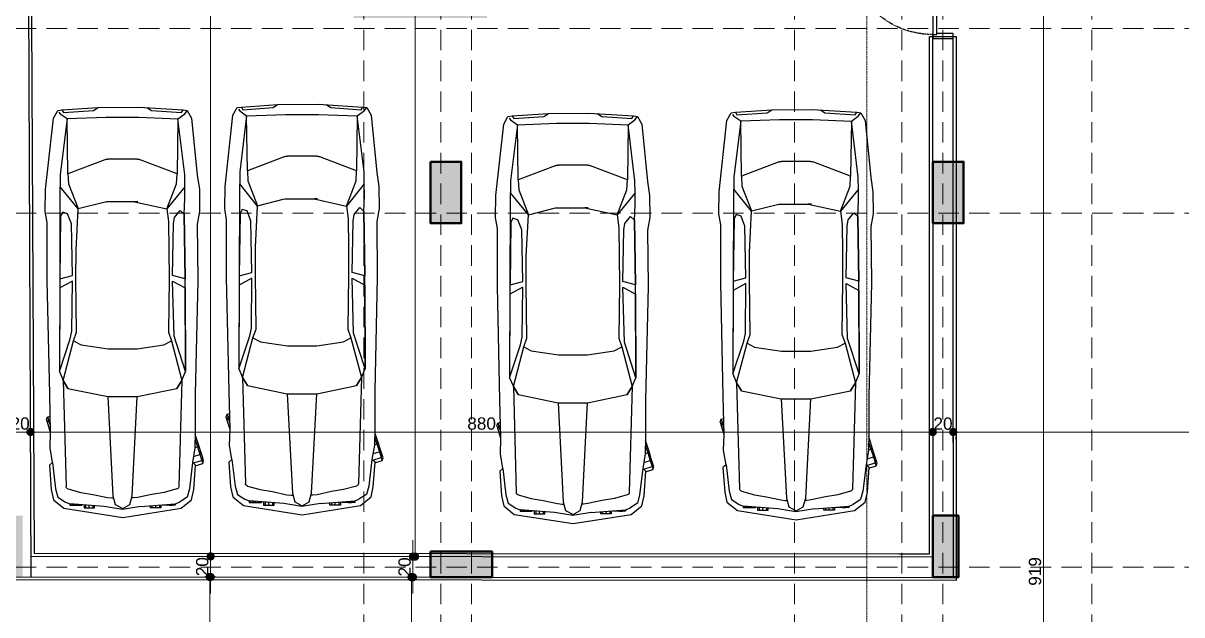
# Model space of a CAD drawing. Header units: millimetres. Extents: x 38129 to 72024, y -56282 to 16512.
# Drawn here: x 42319 to 43450, y -45267 to -44690 of the extents above; entities that cross this region are included whole.
import ezdxf

# ---------------------------------------------------------------- set-up
doc = ezdxf.new("R2010")
doc.units = ezdxf.units.MM
doc.linetypes.add('HIDDEN', pattern=[0.375, 0.25, -0.125])
for name, color, linetype, lineweight in [('AKS', 55, 'HIDDEN', 0), ('ARABA', 167, 'Continuous', 25), ('COLUMN4', 3, 'Continuous', 50), ('DIŞÖLÇÜ', 37, 'Continuous', 0), ('DUVAR', 255, 'Continuous', 30), ('KAPI', 4, 'Continuous', 30), ('NET', 7, 'Continuous', 0), ('pencere+KAPI', 1, 'Continuous', 0), ('TARAMA', 252, 'Continuous', 0), ('ölçü İÇ', 31, 'Continuous', 0)]:
    doc.layers.add(name, color=color, linetype=linetype, lineweight=lineweight)
doc.layers.add('HIDDEN', color=1, linetype='HIDDEN')
doc.layers.add('sıva', color=41, linetype='Continuous')
doc.styles.add('icdisolcu_yazi', font='arial.ttf')
doc.dimstyles.new('İç Ölçü', dxfattribs={"dimtxt": 12, "dimasz": 8, "dimexe": 5, "dimexo": 0, "dimgap": 2, "dimtad": 1, "dimdec": 0, "dimzin": 12, "dimdsep": 46, "dimtxsty": 'icdisolcu_yazi', "dimblk": 'DOT', "dimcen": 8, "dimdle": 5, "dimclrd": 256, "dimclre": 256, "dimclrt": 7, "dimadec": 0, "dimazin": 3, "dimtfac": 1, "dimtdec": 0, "dimtix": 1, "dimtmove": 2, "dimatfit": 3, "dimldrblk": 'DOT', "dimfxl": 0, "dimtolj": 1, "dimtzin": 0, "dimlwd": -1, "dimlwe": -1, "dimarcsym": 0})

# ---------------------------------------------------------------- blocks, each defined once
blk = doc.blocks.new('ARABA PLAN2')
at = {"layer": 'ARABA'}
for p, q in [((-315.1, 74.1), (-383.6, 66.6)), ((-294, 74.4), (-315.1, 74.1)), ((-283.2, 72.6), (-294, 74.4)), ((-227.6, 72.6), (-283.2, 72.6)), ((-118.5, 70.2), (-227.6, 72.6)), ((-81.7, 69.3), (-118.5, 70.2)), ((-96.6, 72.2), (-97.3, 69.8)), ((-93.8, 73.1), (-96.6, 72.2)), ((-96.6, 72.2), (-87.4, 69.5)), ((-93.6, 71.3), (-94.3, 69.6)), ((-92.5, 72.6), (-93.8, 73.1)), ((-91.1, 72.2), (-93.6, 71.3)), ((-93.6, 71.3), (-93.6, 71.3)), ((-81.7, 69.3), (-92.5, 72.6)), ((-66.9, 69.8), (-81.7, 69.3)), ((-52.9, 67.5), (-66.9, 69.8)), ((-52.9, 67.5), (-50.4, 70.5)), ((-52.9, 67.5), (-27.5, 64.5)), ((-50.4, 70.5), (-26.8, 68.8)), ((-26.8, 68.8), (-17.1, 66.6)), ((-391.4, 58.5), (-393.8, 23.6)), ((-390.9, 62.5), (-391.4, 58.5)), ((-391.4, 58.5), (-388.8, 57)), ((-383.6, 66.6), (-390.9, 62.5)), ((-388.8, 57), (-390.9, 28)), ((-389.2, 61.3), (-387.6, 60)), ((-387.6, 60), (-383, 53.4)), ((-383, 53.4), (-329.2, 60)), ((-329.2, 60), (-306.3, 60.3)), ((-296.3, 42.9), (-317.6, 60.1)), ((-306.3, 60.3), (-229.1, 60.6)), ((-293.1, 57.7), (-289.1, 59.7)), ((-291.6, 53), (-293.1, 57.7)), ((-289.1, 59.7), (-229.3, 60.5)), ((-229.3, 60.5), (-232.5, 48.4)), ((-229.1, 60.6), (-140.1, 60.9)), ((-227.1, 48.4), (-220.4, 60.6)), ((-220.4, 60.6), (-140.1, 60.9)), ((-140.1, 60.9), (-171.7, 50.5)), ((-131.6, 57.3), (-169.8, 47.3)), ((-140.1, 60.9), (-131.6, 57.3)), ((-131.6, 57.3), (-123.9, 52.6)), ((-123.9, 52.6), (-131.6, 57.3)), ((-131.6, 57.3), (-29.9, 54.5)), ((-27.5, 64.5), (-19.5, 62.3)), ((-19.5, 62.3), (-14.9, 55)), ((-17.1, 66.6), (-8.9, 56.5)), ((-8.9, 56.5), (0, 0)), ((-383, 53.4), (-384.3, 16)), ((-330, 52.7), (-383, 53.4)), ((-343.6, 17.3), (-330, 52.7)), ((-330, 52.7), (-320.5, 52.2)), ((-320.5, 52.2), (-296.6, 42.9)), ((-256.8, 44.9), (-296.3, 42.9)), ((-281.9, 49.3), (-291.6, 53)), ((-232.5, 48.4), (-281.9, 49.3)), ((-229.6, 45), (-256.8, 44.9)), ((-178.1, 44.4), (-229.6, 45)), ((-179, 48.8), (-227.1, 48.4)), ((-171.7, 50.5), (-179, 48.8)), ((-169.8, 47.3), (-178.1, 44.4)), ((-169.8, 47.3), (-165.8, 40.1)), ((-123.9, 52.6), (-116.1, 14.4)), ((-27.5, 52.6), (-24.2, 40.3)), ((-14.9, 55), (-13.2, 50.9)), ((-10.7, 17.7), (-13.2, 50.9)), ((-13.2, 50.9), (-11.8, 50.9)), ((-13.1, 49.9), (-11.8, 49.9)), ((-11.8, 47.9), (-12.9, 47.9)), ((-12.7, 45), (-11.8, 45)), ((-11.8, 50.9), (-11.8, 49.9)), ((-11.8, 49.9), (-11.8, 39.2)), ((-11.8, 45), (-11.8, 47.9)), ((-11.8, 45), (-11.8, 45)), ((-296.6, 42.9), (-303.1, 16.9)), ((-165.8, 40.1), (-162.1, 14.1)), ((-24.2, 40.3), (-22.2, 28.6)), ((-12.5, 42.2), (-11.7, 42.2)), ((-11.7, 39.8), (-12.3, 39.8)), ((-11.8, 39.2), (-12.3, 39.2)), ((-12.1, 37.2), (-9.3, 37.2)), ((-12, 35.7), (-9.3, 35.7)), ((-9.3, 37.2), (-9.3, 27.1)), ((-393.8, 23.6), (-394, -15.3)), ((-390.9, 28), (-393.8, 23.6)), ((-22.2, 28.6), (-19.2, 14.8)), ((-9.3, 32.2), (-11.8, 32.2)), ((-11.5, 28.6), (-9.3, 28.6)), ((-9.3, 27.1), (-11.4, 27.1)), ((-384.3, 16), (-384.3, -15.5)), ((-344.2, -13.8), (-344.2, 14.3)), ((-303.3, 15.1), (-303.3, -14.6)), ((-162.1, 14.1), (-162.1, -14)), ((-116.1, 14.4), (-116.1, -13.9)), ((-116.1, 14.4), (-20.8, 9.5)), ((-19.2, 14.8), (-18.8, 10.6)), ((-7.9, 0.3), (-10.7, 17.7)), ((-20.8, 9.5), (-12.5, 7.2)), ((-18.8, 10.6), (-18.8, 8.9)), ((-12.5, 7.2), (-8.6, 0)), ((-8.6, 0), (-12.5, -6.7)), ((-10.7, -17.5), (-7.9, 0.3)), ((0, 0), (-8.9, -56)), ((-20.8, -9), (-116.1, -13.9)), ((-12.5, -6.7), (-20.8, -9)), ((-19.2, -14.3), (-18.8, -10.1)), ((-18.8, -10.1), (-18.8, -8.4)), ((-394, -15.3), (-391.4, -58.1)), ((-384.3, -15.5), (-382.9, -52.9)), ((-330, -52.2), (-343.6, -16.8)), ((-303.1, -11.4), (-296.3, -42.4)), ((-162.1, -14), (-165.8, -39.6)), ((-116.1, -13.9), (-123.9, -52.1)), ((-22.2, -28.1), (-19.2, -14.3)), ((-10.7, -17.2), (-13.2, -50.4)), ((-393.8, -23.1), (-390.9, -27.5)), ((-390.9, -27.5), (-388.8, -56.5)), ((-24.2, -39.8), (-22.2, -28.1)), ((-9.3, -31.7), (-11.8, -31.7)), ((-11.5, -28.1), (-9.3, -28.1)), ((-9.3, -26.6), (-11.4, -26.6)), ((-9.3, -36.7), (-9.3, -26.6)), ((-296.3, -42.4), (-320.5, -51.7)), ((-317.6, -59.6), (-296.3, -42.4)), ((-296.3, -42.4), (-284.1, -44)), ((-284.1, -44), (-256.8, -44.4)), ((-256.8, -44.4), (-229.6, -44.5)), ((-229.6, -44.5), (-178.1, -43.9)), ((-178.1, -43.9), (-169.8, -46.8)), ((-165.8, -39.6), (-169.8, -46.8)), ((-27.5, -52.1), (-24.2, -39.8)), ((-12.7, -44.5), (-11.8, -44.5)), ((-12.5, -41.7), (-11.7, -41.7)), ((-11.8, -38.7), (-12.3, -38.7)), ((-11.7, -39.3), (-12.3, -39.3)), ((-12.1, -36.7), (-9.3, -36.7)), ((-12, -35.2), (-9.3, -35.2)), ((-11.8, -49.4), (-11.8, -38.7)), ((-11.8, -44.5), (-11.8, -47.4)), ((-11.8, -44.5), (-11.8, -44.5)), ((-382.9, -52.9), (-387.6, -59.5)), ((-382.9, -52.9), (-330, -52.2)), ((-329.2, -59.5), (-382.9, -52.9)), ((-320.5, -51.7), (-330, -52.2)), ((-288.2, -49.8), (-294.9, -55.2)), ((-294.9, -55.2), (-291.2, -59.1)), ((-281.9, -48.8), (-288.2, -49.8)), ((-232.5, -47.9), (-281.9, -48.8)), ((-229.3, -60), (-232.5, -47.9)), ((-227.1, -47.9), (-220.4, -60.1)), ((-174.2, -49.3), (-227.1, -47.9)), ((-140.1, -60.4), (-174.2, -49.3)), ((-169.8, -46.8), (-131.6, -56.8)), ((-123.9, -52.1), (-131.6, -56.8)), ((-131.6, -56.8), (-123.9, -52.1)), ((-131.6, -56.8), (-29.9, -54)), ((-19.5, -61.8), (-14.9, -54.5)), ((-13.2, -50.4), (-14.9, -54.5)), ((-13.2, -50.4), (-11.8, -50.4)), ((-13.1, -49.4), (-11.8, -49.4)), ((-11.8, -47.4), (-12.9, -47.4)), ((-11.8, -50.4), (-11.8, -49.4)), ((-388.8, -56.5), (-391.4, -58.1)), ((-391.4, -58.1), (-390.9, -62)), ((-389.2, -60.8), (-390.9, -62)), ((-390.9, -62), (-383.6, -66.1)), ((-387.6, -59.5), (-389.2, -60.8)), ((-383.6, -66.1), (-328.6, -71.6)), ((-317.6, -59.6), (-329.2, -59.5)), ((-306.3, -59.8), (-317.6, -59.6)), ((-291.2, -59.1), (-306.3, -59.8)), ((-229.3, -60), (-291.2, -59.1)), ((-291.2, -59.1), (-229.3, -60)), ((-140.1, -60.4), (-229.3, -60)), ((-220.4, -60.1), (-140.1, -60.4)), ((-131.6, -56.8), (-140.1, -60.4)), ((-52.9, -67), (-27.5, -64)), ((-27.5, -64), (-19.5, -61.8)), ((-17.1, -66.1), (-26.8, -68.3)), ((-8.9, -56), (-17.1, -66.1)), ((-328.6, -71.6), (-315.1, -73.6)), ((-315.1, -73.6), (-294, -73.9)), ((-294, -73.9), (-281.6, -71.6)), ((-281.6, -71.6), (-227.6, -72.1)), ((-227.6, -72.1), (-118.5, -69.7)), ((-118.5, -69.7), (-82.3, -69.7)), ((-82.3, -69.7), (-66.9, -69.3)), ((-77, -70.5), (-79.7, -69.7)), ((-69.3, -73), (-77, -70.5)), ((-74.6, -69.5), (-68, -71.7)), ((-62.3, -75.2), (-69.3, -73)), ((-68, -71.7), (-69.2, -73)), ((-67.2, -69.4), (-68, -71.7)), ((-68, -71.7), (-60.5, -74.1)), ((-66.9, -69.3), (-52.9, -67)), ((-60.5, -74.1), (-62.5, -75.2)), ((-57.4, -76.8), (-62.3, -75.2)), ((-58.6, -68.1), (-60.5, -74.1)), ((-60.5, -74.1), (-54.9, -75.9)), ((-54.9, -75.9), (-57.4, -76.8)), ((-54.7, -77.7), (-57.4, -76.8)), ((-52.4, -67.9), (-54.9, -75.9)), ((-54.9, -75.9), (-51.9, -76.8)), ((-51.9, -76.8), (-54.7, -77.7)), ((-50.4, -70), (-52.9, -67)), ((-49.7, -69.7), (-51.9, -76.8)), ((-26.8, -68.3), (-50.4, -70))]:
    blk.add_line(p, q, dxfattribs=at)
for centre, radius, start, end in [((-30, 52), 2.55, 14.836, 88.4014), ((-335.7, 14.3), 8.5, 158.9292, 180), ((-294.8, 15.1), 8.5, 168.1297, 180), ((-335.7, -13.8), 8.5, 180, 201.0708), ((-328.8, -11.4), 25.7, 352.9, 0.0069), ((-30, -51.5), 2.55, 271.5986, 345.164)]:
    blk.add_arc(centre, radius, start, end, dxfattribs=at)
blk = doc.blocks.new('_Dot')
at = {"color": 0, "lineweight": -2}
blk.add_line((-0.5, 0), (-1, 0), dxfattribs=at)
at = {"color": 0, "lineweight": 30, "const_width": 0.5}
blk.add_lwpolyline([(-0.25, 0, 1), (0.25, 0, 1)], format="xyb", close=True, dxfattribs=at)
blk = doc.blocks.new('*D666')
at = {"layer": 'Defpoints', "color": 0, "transparency": 16777216}
for p in [(42697.9, -45210.1), (42697.8, -45230.1), (42699.4, -45230.1)]:
    blk.add_point(p, dxfattribs=at)
at = {"layer": 'ölçü İÇ', "linetype": 'Continuous', "transparency": 16777216}
for p, q in [((42699.4, -45202.1), (42699.4, -45194.1)), ((42699.4, -45210.1), (42699.4, -45230.1)), ((42699.4, -45238.1), (42699.4, -45246.1))]:
    blk.add_line(p, q, dxfattribs=at)
at = {"layer": 'ölçü İÇ', "transparency": 16777216}
for p, q in [((42697.9, -45210.1), (42704.4, -45210.1)), ((42697.8, -45230.1), (42704.4, -45230.1))]:
    blk.add_line(p, q, dxfattribs=at)
at = {"layer": 'ölçü İÇ', "transparency": 16777216, "xscale": 8, "yscale": 8, "zscale": 8}
for p, rotation in [((42699.4, -45210.1), 270), ((42699.4, -45230.1), 90)]:
    blk.add_blockref('_Dot', p, dxfattribs=dict(at, rotation=rotation))
at = {"layer": 'ölçü İÇ', "color": 7, "transparency": 16777216, "insert": (42691.3, -45220.1), "char_height": 12, "attachment_point": 5, "rotation": 90, "style": 'icdisolcu_yazi'}
blk.add_mtext('\\A1;20', dxfattribs=at)
blk = doc.blocks.new('*D667')
at = {"layer": 'Defpoints', "color": 0, "transparency": 16777216}
for p in [(42502, -43880.9), (42501.1, -45209.9), (42502, -45209.9)]:
    blk.add_point(p, dxfattribs=at)
at = {"layer": 'ölçü İÇ', "transparency": 16777216}
for p, q in [((42502, -43880.9), (42507, -43880.9)), ((42501.1, -45209.9), (42507, -45209.9))]:
    blk.add_line(p, q, dxfattribs=at)
at = {"layer": 'ölçü İÇ', "linetype": 'Continuous', "transparency": 16777216}
blk.add_line((42502, -43888.9), (42502, -45201.9), dxfattribs=at)
at = {"layer": 'ölçü İÇ', "transparency": 16777216, "xscale": 8, "yscale": 8, "zscale": 8}
for p, rotation in [((42502, -43880.9), 90), ((42502, -45209.9), 270)]:
    blk.add_blockref('_Dot', p, dxfattribs=dict(at, rotation=rotation))
at = {"layer": 'ölçü İÇ', "color": 7, "transparency": 16777216, "insert": (42493.9, -44545.4), "char_height": 12, "attachment_point": 5, "rotation": 90, "style": 'icdisolcu_yazi'}
blk.add_mtext('\\A1;1329', dxfattribs=at)
blk = doc.blocks.new('*D668')
at = {"layer": 'Defpoints', "color": 0, "transparency": 16777216}
for p in [(42501.1, -45209.9), (42501.1, -45229.9), (42502, -45229.9)]:
    blk.add_point(p, dxfattribs=at)
at = {"layer": 'ölçü İÇ', "linetype": 'Continuous', "transparency": 16777216}
for p, q in [((42502, -45201.9), (42502, -45193.9)), ((42502, -45209.9), (42502, -45229.9)), ((42502, -45237.9), (42502, -45245.9))]:
    blk.add_line(p, q, dxfattribs=at)
at = {"layer": 'ölçü İÇ', "transparency": 16777216}
for p, q in [((42501.1, -45209.9), (42507, -45209.9)), ((42501.1, -45229.9), (42507, -45229.9))]:
    blk.add_line(p, q, dxfattribs=at)
at = {"layer": 'ölçü İÇ', "transparency": 16777216, "xscale": 8, "yscale": 8, "zscale": 8}
for p, rotation in [((42502, -45209.9), 270), ((42502, -45229.9), 90)]:
    blk.add_blockref('_Dot', p, dxfattribs=dict(at, rotation=rotation))
at = {"layer": 'ölçü İÇ', "color": 7, "transparency": 16777216, "insert": (42493.9, -45219.9), "char_height": 12, "attachment_point": 5, "rotation": 90, "style": 'icdisolcu_yazi'}
blk.add_mtext('\\A1;20', dxfattribs=at)
blk = doc.blocks.new('*D670')
at = {"layer": 'Defpoints', "color": 0, "transparency": 16777216}
for p in [(43226.5, -45088.6), (43226.5, -45088.6), (44071.6, -45088.6)]:
    blk.add_point(p, dxfattribs=at)
at = {"layer": 'ölçü İÇ', "transparency": 16777216}
for p, q in [((43226.5, -45088.6), (43226.5, -45083.6)), ((44071.6, -45088.6), (44071.6, -45083.6))]:
    blk.add_line(p, q, dxfattribs=at)
at = {"layer": 'ölçü İÇ', "linetype": 'Continuous', "transparency": 16777216}
blk.add_line((44063.6, -45088.6), (43234.5, -45088.6), dxfattribs=at)
at = {"layer": 'ölçü İÇ', "transparency": 16777216, "xscale": 8, "yscale": 8, "zscale": 8, "rotation": 180}
blk.add_blockref('_Dot', (43226.5, -45088.6), dxfattribs=at)
at = {"layer": 'ölçü İÇ', "transparency": 16777216, "xscale": 8, "yscale": 8, "zscale": 8}
blk.add_blockref('_Dot', (44071.6, -45088.6), dxfattribs=at)
at = {"layer": 'ölçü İÇ', "color": 7, "transparency": 16777216, "insert": (43649, -45080.5), "char_height": 12, "attachment_point": 5, "style": 'icdisolcu_yazi'}
blk.add_mtext('\\A1;845', dxfattribs=at)
blk = doc.blocks.new('*D671')
at = {"layer": 'Defpoints', "color": 0, "transparency": 16777216}
for p in [(43206.5, -45088.6), (43206.5, -45088.6), (43226.5, -45088.6)]:
    blk.add_point(p, dxfattribs=at)
at = {"layer": 'ölçü İÇ', "linetype": 'Continuous', "transparency": 16777216}
for p, q in [((43198.5, -45088.6), (43190.5, -45088.6)), ((43226.5, -45088.6), (43206.5, -45088.6)), ((43234.5, -45088.6), (43242.5, -45088.6))]:
    blk.add_line(p, q, dxfattribs=at)
at = {"layer": 'ölçü İÇ', "transparency": 16777216}
for p, q in [((43206.5, -45088.6), (43206.5, -45083.6)), ((43226.5, -45088.6), (43226.5, -45083.6))]:
    blk.add_line(p, q, dxfattribs=at)
at = {"layer": 'ölçü İÇ', "transparency": 16777216, "xscale": 8, "yscale": 8, "zscale": 8}
blk.add_blockref('_Dot', (43206.5, -45088.6), dxfattribs=at)
at = {"layer": 'ölçü İÇ', "transparency": 16777216, "xscale": 8, "yscale": 8, "zscale": 8, "rotation": 180}
blk.add_blockref('_Dot', (43226.5, -45088.6), dxfattribs=at)
at = {"layer": 'ölçü İÇ', "color": 7, "transparency": 16777216, "insert": (43216.5, -45080.5), "char_height": 12, "attachment_point": 5, "style": 'icdisolcu_yazi'}
blk.add_mtext('\\A1;20', dxfattribs=at)
blk = doc.blocks.new('*D672')
at = {"layer": 'Defpoints', "color": 0, "transparency": 16777216}
for p in [(42326.3, -45088.6), (43206.5, -45088.6), (42326.3, -45090.8)]:
    blk.add_point(p, dxfattribs=at)
at = {"layer": 'ölçü İÇ', "transparency": 16777216}
for p, q in [((42326.3, -45090.8), (42326.3, -45083.6)), ((43206.5, -45088.6), (43206.5, -45083.6))]:
    blk.add_line(p, q, dxfattribs=at)
at = {"layer": 'ölçü İÇ', "linetype": 'Continuous', "transparency": 16777216}
blk.add_line((43198.5, -45088.6), (42334.3, -45088.6), dxfattribs=at)
at = {"layer": 'ölçü İÇ', "transparency": 16777216, "xscale": 8, "yscale": 8, "zscale": 8, "rotation": 180}
blk.add_blockref('_Dot', (42326.3, -45088.6), dxfattribs=at)
at = {"layer": 'ölçü İÇ', "transparency": 16777216, "xscale": 8, "yscale": 8, "zscale": 8}
blk.add_blockref('_Dot', (43206.5, -45088.6), dxfattribs=at)
at = {"layer": 'ölçü İÇ', "color": 7, "transparency": 16777216, "insert": (42766.4, -45080.4), "char_height": 12, "attachment_point": 5, "style": 'icdisolcu_yazi'}
blk.add_mtext('\\A1;880', dxfattribs=at)
blk = doc.blocks.new('*D673')
at = {"layer": 'Defpoints', "color": 0, "transparency": 16777216}
for p in [(42306.2, -45088.6), (42306.2, -45089), (42326.3, -45090.8)]:
    blk.add_point(p, dxfattribs=at)
at = {"layer": 'ölçü İÇ', "linetype": 'Continuous', "transparency": 16777216}
for p, q in [((42298.2, -45088.6), (42290.2, -45088.6)), ((42326.3, -45088.6), (42306.2, -45088.6)), ((42334.3, -45088.6), (42342.3, -45088.6))]:
    blk.add_line(p, q, dxfattribs=at)
at = {"layer": 'ölçü İÇ', "transparency": 16777216}
for p, q in [((42306.2, -45089), (42306.2, -45083.6)), ((42326.3, -45090.8), (42326.3, -45083.6))]:
    blk.add_line(p, q, dxfattribs=at)
at = {"layer": 'ölçü İÇ', "transparency": 16777216, "xscale": 8, "yscale": 8, "zscale": 8}
blk.add_blockref('_Dot', (42306.2, -45088.6), dxfattribs=at)
at = {"layer": 'ölçü İÇ', "transparency": 16777216, "xscale": 8, "yscale": 8, "zscale": 8, "rotation": 180}
blk.add_blockref('_Dot', (42326.3, -45088.6), dxfattribs=at)
at = {"layer": 'ölçü İÇ', "color": 7, "transparency": 16777216, "insert": (42316.2, -45080.4), "char_height": 12, "attachment_point": 5, "style": 'icdisolcu_yazi'}
blk.add_mtext('\\A1;20', dxfattribs=at)
blk = doc.blocks.new('*D690')
at = {"layer": 'Defpoints', "color": 0, "transparency": 16777216}
for p in [(42701.5, -43880.9), (42699.4, -45210.1), (42701.5, -45210.1)]:
    blk.add_point(p, dxfattribs=at)
at = {"layer": 'ölçü İÇ', "transparency": 16777216}
for p, q in [((42701.5, -43880.9), (42706.5, -43880.9)), ((42699.4, -45210.1), (42706.5, -45210.1))]:
    blk.add_line(p, q, dxfattribs=at)
at = {"layer": 'ölçü İÇ', "linetype": 'Continuous', "transparency": 16777216}
blk.add_line((42701.5, -43888.9), (42701.5, -45202.1), dxfattribs=at)
at = {"layer": 'ölçü İÇ', "transparency": 16777216, "xscale": 8, "yscale": 8, "zscale": 8}
for p, rotation in [((42701.5, -43880.9), 90), ((42701.5, -45210.1), 270)]:
    blk.add_blockref('_Dot', p, dxfattribs=dict(at, rotation=rotation))
at = {"layer": 'ölçü İÇ', "color": 7, "transparency": 16777216, "insert": (42693.4, -44545.5), "char_height": 12, "attachment_point": 5, "rotation": 90, "style": 'icdisolcu_yazi'}
blk.add_mtext('\\A1;1329', dxfattribs=at)
blk = doc.blocks.new('*D700')
at = {"layer": 'Defpoints', "color": 0, "transparency": 16777216}
for p in [(42502, -45229.9), (42501.2, -45516.6), (42503.1, -45516.6)]:
    blk.add_point(p, dxfattribs=at)
at = {"layer": 'ölçü İÇ', "transparency": 16777216}
for p, q in [((42502, -45229.9), (42496.2, -45229.9)), ((42503.1, -45516.6), (42496.2, -45516.6))]:
    blk.add_line(p, q, dxfattribs=at)
at = {"layer": 'ölçü İÇ', "linetype": 'Continuous', "transparency": 16777216}
blk.add_line((42501.2, -45237.9), (42501.2, -45508.6), dxfattribs=at)
at = {"layer": 'ölçü İÇ', "transparency": 16777216, "xscale": 8, "yscale": 8, "zscale": 8}
for p, rotation in [((42501.2, -45229.9), 90), ((42501.2, -45516.6), 270)]:
    blk.add_blockref('_Dot', p, dxfattribs=dict(at, rotation=rotation))
at = {"layer": 'ölçü İÇ', "color": 7, "transparency": 16777216, "insert": (42493.1, -45373.3), "char_height": 12, "attachment_point": 5, "rotation": 90, "style": 'icdisolcu_yazi'}
blk.add_mtext('\\A1;287', dxfattribs=at)
blk = doc.blocks.new('*D702')
at = {"layer": 'Defpoints', "color": 0, "transparency": 16777216}
for p in [(42699.4, -45230.1), (42698, -45515.9), (42700.5, -45515.9)]:
    blk.add_point(p, dxfattribs=at)
at = {"layer": 'ölçü İÇ', "transparency": 16777216}
for p, q in [((42699.4, -45230.1), (42693, -45230.1)), ((42700.5, -45515.9), (42693, -45515.9))]:
    blk.add_line(p, q, dxfattribs=at)
at = {"layer": 'ölçü İÇ', "linetype": 'Continuous', "transparency": 16777216}
blk.add_line((42698, -45238.1), (42698, -45507.9), dxfattribs=at)
at = {"layer": 'ölçü İÇ', "transparency": 16777216, "xscale": 8, "yscale": 8, "zscale": 8}
for p, rotation in [((42698, -45230.1), 90), ((42698, -45515.9), 270)]:
    blk.add_blockref('_Dot', p, dxfattribs=dict(at, rotation=rotation))
at = {"layer": 'ölçü İÇ', "color": 7, "transparency": 16777216, "insert": (42689.8, -45373), "char_height": 12, "attachment_point": 5, "rotation": 90, "style": 'icdisolcu_yazi'}
blk.add_mtext('\\A1;286', dxfattribs=at)
blk = doc.blocks.new('*D718')
at = {"layer": 'Defpoints', "color": 0, "lineweight": 120, "transparency": 16777216}
for p in [(43314.4, -44595.1), (43314.4, -45513.7), (43316.7, -45513.7)]:
    blk.add_point(p, dxfattribs=at)
at = {"layer": 'ölçü İÇ', "transparency": 16777216}
for p, q in [((43314.4, -44595.1), (43319.4, -44595.1)), ((43316.7, -45513.7), (43309.4, -45513.7))]:
    blk.add_line(p, q, dxfattribs=at)
at = {"layer": 'ölçü İÇ', "linetype": 'Continuous', "transparency": 16777216}
blk.add_line((43314.4, -44603.1), (43314.4, -45505.7), dxfattribs=at)
at = {"layer": 'ölçü İÇ', "transparency": 16777216, "xscale": 8, "yscale": 8, "zscale": 8}
for p, rotation in [((43314.4, -44595.1), 90), ((43314.4, -45513.7), 270)]:
    blk.add_blockref('_Dot', p, dxfattribs=dict(at, rotation=rotation))
at = {"layer": 'ölçü İÇ', "color": 7, "transparency": 16777216, "insert": (43306.3, -45224.5), "char_height": 12, "attachment_point": 5, "rotation": 90, "style": 'icdisolcu_yazi'}
blk.add_mtext('\\A1;919', dxfattribs=at)
blk = doc.blocks.new('rewtertwe')
at = {"layer": 'TARAMA', "lineweight": -3}
h = blk.add_hatch(dxfattribs=at)
h.set_pattern_fill('ANSI33', color=256, scale=2.5, style=0)
h.set_pattern_definition([(45, (-581316.523, -211139.459), (-11.22532015, 11.22532015), []), (45, (-581305.298, -211139.459), (-11.22532015, 11.22532015), [7.9375, -3.96875])])
h.paths.add_polyline_path([(-100.1, -370.8), (-100.1, -810.8), (209.9, -810.8), (209.9, -785.8), (-75.1, -785.8), (-75.1, -395.8), (209.9, -395.8), (209.9, -370.8)])
h.paths.add_polyline_path([(854.8, -1722.2), (914.8, -1722), (914.9, -1747), (854.9, -1747.2)])
h.paths.add_polyline_path([(534.8, -1723.4), (594.8, -1723.2), (594.9, -1748.2), (534.9, -1748.4)])
h.paths.add_polyline_path([(44.8, -1725.1), (104.8, -1724.9), (104.9, -1749.9), (44.9, -1750.1)])
h.paths.add_polyline_path([(-445.1, -1726.8), (-385.1, -1726.6), (-385, -1751.6), (-445, -1751.8)])
h.paths.add_polyline_path([(-868, -1728.3), (-808, -1728.1), (-807.9, -1753.1), (-867.9, -1753.3)])
h.paths.add_polyline_path([(-1153.7, -1729.3), (-1093.7, -1729.1), (-1093.6, -1754.1), (-1153.6, -1754.3)])
h.paths.add_polyline_path([(875, -1405.8), (915, -1405.8), (915, -1445.8), (875, -1445.8)])
h.paths.add_polyline_path([(534.9, -1420.8), (594.9, -1420.8), (594.9, -1445.8), (534.9, -1445.8)])
h.paths.add_polyline_path([(44.9, -1385.8), (69.9, -1385.8), (69.9, -1445.8), (44.9, -1445.8)])
h.paths.add_polyline_path([(-445.1, -1420.8), (-385.1, -1420.8), (-385.1, -1445.8), (-445.1, -1445.8)])
h.paths.add_polyline_path([(-868, -1385.8), (-843, -1385.8), (-843, -1445.8), (-868, -1445.8)])
h.paths.add_polyline_path([(-1155.3, -1385.8), (-1130.3, -1385.7), (-1130.1, -1445.7), (-1155.1, -1445.8)])
h.paths.add_polyline_path([(554.9, -1060.8), (594.9, -1060.8), (594.9, -1100.8), (554.9, -1100.8)])
h.paths.add_polyline_path([(44.9, -1040.8), (74.9, -1040.8), (74.9, -1100.8), (44.9, -1100.8)])
h.paths.add_polyline_path([(-445.1, -1040.8), (-415.1, -1040.8), (-415.1, -1100.8), (-445.1, -1100.8)])
h.paths.add_polyline_path([(859.9, -885.8), (929.9, -885.8), (929.9, -920.8), (859.9, -920.8)])
h.paths.add_polyline_path([(524.9, -885.8), (594.9, -885.8), (594.9, -920.8), (524.9, -920.8)])
h.paths.add_polyline_path([(-520.1, -870.8), (-390.1, -870.8), (-390.1, -900.8), (-520.1, -900.8)])
h.paths.add_polyline_path([(-868, -750.8), (-843, -750.8), (-843, -810.8), (-868, -810.8)])
h.paths.add_polyline_path([(-1158.3, -750.8), (-1133.3, -750.7), (-1133, -810.7), (-1158, -810.8)])
h.paths.add_polyline_path([(-460.1, -465.8), (-400.1, -465.8), (-400.1, -495.8), (-460.1, -495.8)])
h.paths.add_polyline_path([(859.9, -263.3), (929.9, -263.3), (929.9, -298.3), (859.9, -298.3)])
h.paths.add_polyline_path([(524.9, -263.3), (594.9, -263.3), (594.9, -298.3), (524.9, -298.3)])
h.paths.add_polyline_path([(-100.1, -185.8), (209.9, -185.8), (209.9, -210.8), (-100.1, -210.8)])
h.paths.add_polyline_path([(-460.1, -65.8), (-400.1, -65.8), (-400.1, -95.8), (-460.1, -95.8)])
h.paths.add_polyline_path([(-868, -40.8), (-843, -40.8), (-843, -100.8), (-868, -100.8)])
h.paths.add_polyline_path([(-1161.6, -40.8), (-1136.6, -40.7), (-1136.4, -100.7), (-1161.4, -100.8)])
h.paths.add_polyline_path([(-100.1, 249.2), (209.9, 249.2), (209.9, 224.2), (-100.1, 224.2)])
h.paths.add_polyline_path([(859.9, 359.2), (929.9, 359.2), (929.9, 324.2), (859.9, 324.2)])
h.paths.add_polyline_path([(524.9, 359.2), (594.9, 359.2), (594.9, 324.2), (524.9, 324.2)])
h.paths.add_polyline_path([(-520.1, 339.2), (-390.1, 339.2), (-390.1, 309.2), (-520.1, 309.2)])
h.paths.add_polyline_path([(-868, 364.2), (-843, 364.2), (-843, 304.2), (-868, 304.2)])
h.paths.add_polyline_path([(-1163.5, 364.1), (-1138.5, 364.2), (-1138.3, 304.2), (-1163.3, 304.1)])
h.paths.add_polyline_path([(-415.1, 564.2), (-385.1, 564.2), (-385.1, 504.2), (-415.1, 504.2)])
h.paths.add_polyline_path([(584.9, 609.3), (624.9, 609.3), (624.9, 569.3), (584.9, 569.3)])
h.paths.add_polyline_path([(4.9, 609.3), (34.9, 609.3), (34.9, 529.3), (4.9, 529.3)])
h.paths.add_polyline_path([(889.9, 927.2), (929.9, 927.2), (929.9, 887.2), (889.9, 887.2)])
h.paths.add_polyline_path([(329.9, 927.2), (354.9, 927.2), (354.9, 867.2), (329.9, 867.2)])
h.paths.add_polyline_path([(-100.1, 927.2), (-40.1, 927.2), (-40.1, 902.2), (-100.1, 902.2)])
h.paths.add_polyline_path([(-520.1, 927.2), (-495.1, 927.2), (-495.1, 867.2), (-520.1, 867.2)])
h.paths.add_polyline_path([(-868, 927.2), (-843, 927.2), (-843, 867.2), (-868, 867.2)])
h.paths.add_polyline_path([(-1166.2, 927.1), (-1141.2, 927.2), (-1140.9, 867.2), (-1165.9, 867.1)])
at = {"layer": 'COLUMN4', "color": 3}
for points in [[(-445.1, -1040.8), (-415.1, -1040.8), (-415.1, -1100.8), (-445.1, -1100.8)], [(44.9, -1040.8), (74.9, -1040.8), (74.9, -1100.8), (44.9, -1100.8)], [(44.9, -1385.8), (69.9, -1385.8), (69.9, -1445.8), (44.9, -1445.8)], [(-445.1, -1420.8), (-385.1, -1420.8), (-385.1, -1445.8), (-445.1, -1445.8)]]:
    blk.add_lwpolyline(points, close=True, dxfattribs=at)
blk = doc.blocks.new('*U37')
for p, q in [((4, 0), (0, 0)), ((86, 0), (90, 0))]:
    blk.add_line(p, q)
blk.add_lwpolyline([(4, 0), (86, 0), (86, -4), (4, -4)], close=True)
for points in [[(0, -20), (5, -20), (5, -4)], [(90, -20), (85, -20), (85, -4)]]:
    blk.add_lwpolyline(points)
at = {"layer": 'DUVAR'}
for p, q in [((0, 0), (0, -20)), ((90, 0), (90, -20))]:
    blk.add_line(p, q, dxfattribs=at)
at = {"layer": 'HIDDEN'}
blk.add_line((4, 0), (4, 82), dxfattribs=at)
blk.add_arc((4, 0), 82, 360, 90, dxfattribs=at)

msp = doc.modelspace()

# ---------------------------------------------------------------- linework, layer by layer
at = {"layer": 'AKS', "ltscale": 80}
for p, q in [((42651.5, -42566.5), (42651.5, -45757.8)), ((42726.5, -42566.5), (42726.5, -45757.8)), ((42756.5, -42566.5), (42756.5, -45757.8)), ((43071.6, -42566.5), (43071.6, -45757.8)), ((43176.5, -42566.5), (43176.5, -45757.8)), ((43216.5, -42566.5), (43216.5, -45757.8)), ((43361.7, -42566.5), (43361.7, -45757.8)), ((44372, -44695.1), (41813.4, -44695.1)), ((44372, -44875.4), (41813.4, -44875.4)), ((44372, -45220.4), (41813.4, -45220.4))]:
    msp.add_line(p, q, dxfattribs=at)
at = {"layer": 'DUVAR'}
for p, q in [((42326.9, -45229.8), (42322.5, -44064.2)), ((43206.5, -44885.4), (43206.5, -45210.4)), ((43226.5, -45090.4), (43226.5, -45230.4)), ((42326.8, -45209.7), (43206.5, -45210.4)), ((42308.6, -45229.8), (43226.5, -45230.4))]:
    msp.add_line(p, q, dxfattribs=at)
at = {"layer": 'NET', "lineweight": 25}
for p, q in [((43206.5, -44835.4), (43206.5, -44701.1)), ((43226.5, -45098.9), (43226.5, -44700.1))]:
    msp.add_line(p, q, dxfattribs=at)
at = {"layer": 'pencere+KAPI', "linetype": 'HIDDEN'}
msp.add_line((43142.3, -42638.3), (43142.3, -45725.2), dxfattribs=at)
at = {"layer": 'sıva'}
for points in [[(42318.2, -42859.5), (42329.8, -45206.7), (43173.5, -45207.4), (43173.5, -45207.4), (43199.5, -45207.4), (43199.5, -45207.4), (43203.5, -45207.4), (43203.5, -44702.9), (43229.5, -44702.9), (43229.5, -45095.9), (43229.5, -45095.9), (43229.5, -45093.4), (43229.5, -45093.4), (43229.3, -45233.4), (42303.7, -45232.8), (42292.2, -42879.5)], [(43229.5, -45090.4), (43229.5, -45207.4)]]:
    msp.add_lwpolyline(points, dxfattribs=at)

# ---------------------------------------------------------------- block references
at = {"layer": 'ARABA', "extrusion": (0, 0, -1), "xscale": 1.015379105054308, "yscale": 1.015379105054308, "zscale": -1.015379105054307, "rotation": 270}
for p in [(-42416.3, -45172), (-42591.4, -45169.2), (-42855.6, -45177.9), (-43073.4, -45174.3)]:
    msp.add_blockref('ARABA PLAN2', p, dxfattribs=at)
at = {"layer": 'DIŞÖLÇÜ'}
msp.add_blockref('rewtertwe', (43161.7, -43784.3), dxfattribs=at)
at = {"layer": 'KAPI', "xscale": -1, "rotation": 90.00000000000007}
msp.add_blockref('*U37', (43206.5, -44615.1), dxfattribs=at)

# ---------------------------------------------------------------- dimensions: what is measured, and where the dimension line sits
at = {"layer": 'ölçü İÇ'}
for base, p1, p2, picture, middle in [((42502, -45209.9), (42502, -43880.9), (42501.1, -45209.9), '*D667', (42493.9, -44545.4)), ((42701.5, -45210.1), (42701.5, -43880.9), (42699.4, -45210.1), '*D690', (42693.4, -44545.5)), ((42502, -45229.9), (42501.1, -45209.9), (42501.1, -45229.9), '*D668', (42493.9, -45219.9)), ((42699.4, -45230.1), (42697.9, -45210.1), (42697.8, -45230.1), '*D666', (42691.3, -45220.1)), ((42501.2, -45516.6), (42502, -45229.9), (42503.1, -45516.6), '*D700', (42493.1, -45373.3)), ((42698, -45515.9), (42699.4, -45230.1), (42700.5, -45515.9), '*D702', (42689.8, -45373))]:
    dim = msp.add_linear_dim(base=base, p1=p1, p2=p2, angle=90, dimstyle='İç Ölçü', dxfattribs=at)
    dim.commit()
    dim.dimension.update_dxf_attribs({"geometry": picture, "text_midpoint": middle})
dim = msp.add_linear_dim(base=(43314.4, -45513.7), p1=(43314.4, -44595.1), p2=(43316.7, -45513.7), angle=90, dimstyle='İç Ölçü', dxfattribs=at)
dim.commit()
dim.dimension.update_dxf_attribs({"geometry": '*D718', "text_midpoint": (43306.3, -45224.5), "dimtype": 160})
for base, p1, p2, picture, middle in [((42306.2, -45088.6), (42326.3, -45090.8), (42306.2, -45089), '*D673', (42316.2, -45080.4)), ((42326.3, -45088.6), (43206.5, -45088.6), (42326.3, -45090.8), '*D672', (42766.4, -45080.4)), ((43206.5, -45088.6), (43226.5, -45088.6), (43206.5, -45088.6), '*D671', (43216.5, -45080.5)), ((43226.5, -45088.6), (44071.6, -45088.6), (43226.5, -45088.6), '*D670', (43649, -45080.5))]:
    dim = msp.add_linear_dim(base=base, p1=p1, p2=p2, dimstyle='İç Ölçü', dxfattribs=at)
    dim.commit()
    dim.dimension.update_dxf_attribs({"geometry": picture, "text_midpoint": middle})

doc.saveas('drawing.dxf')
